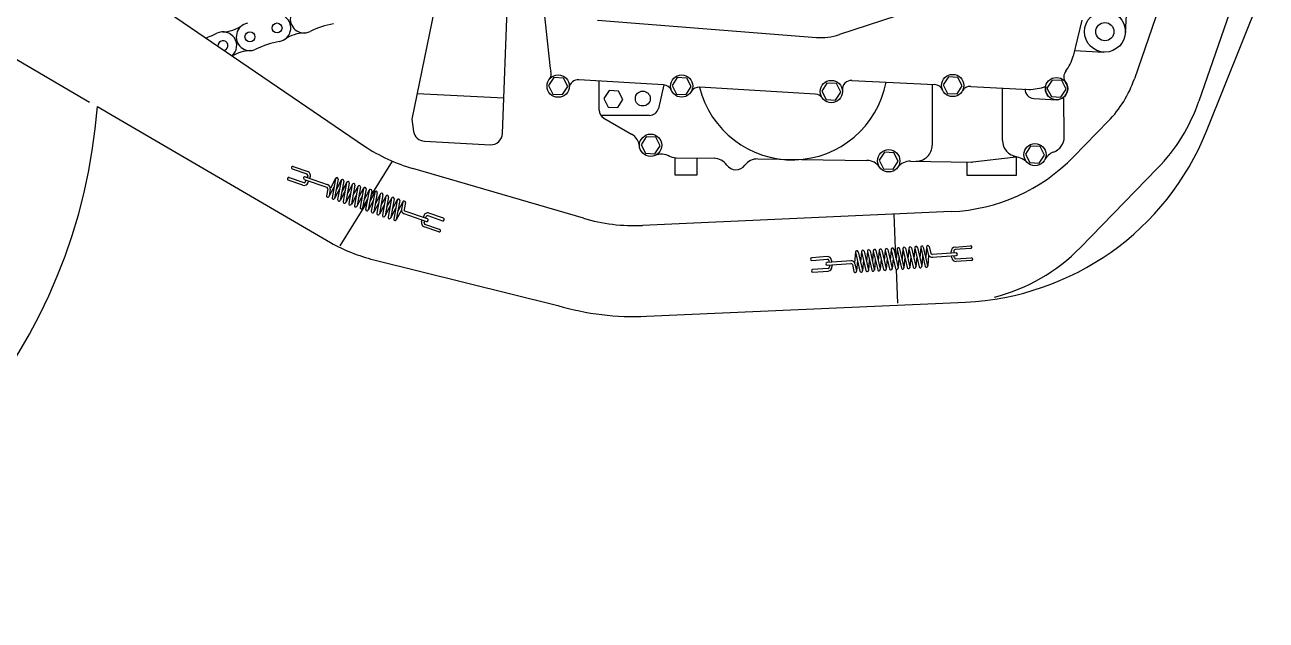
# Model space of a CAD drawing. Extents: x 0 to 1121, y 0 to 612.
# Drawn here: x 318.8 to 700.9, y 5 to 188.3 of the extents above; entities that cross this region are included whole.
import ezdxf

# ---------------------------------------------------------------- set-up
doc = ezdxf.new("R2010")
doc.units = 0
doc.layers.add('WHITE', color=7, linetype='CONTINUOUS')
doc.layers.add('YELLOW', color=2, linetype='CONTINUOUS')

msp = doc.modelspace()

# ---------------------------------------------------------------- linework, layer by layer
at = {"layer": 'WHITE', "linetype": 'CONTINUOUS'}
for p, q in [((682.528, 155.596), (700.908699, 201.354652)), ((341.156303, 163.168475), (344.495897, 161.208296)), ((344.495897, 161.208296), (412.958, 121.268)), ((426.23, 115.962), (482.874, 101.906)), ((510.188726, 98.601244), (606.102484, 102.885496)), ((606.102484, 102.885496), (608.328726, 102.983244))]:
    msp.add_line(p, q, dxfattribs=at)
for centre, radius, start, end in [((170.814, 175.854), 170.814, 69.997, 355.741), ((604.59, 186.9), 84, -87.449, -21.881), ((440.216, 170.198), 56, -119.125, -104.46), ((506.45, 182.518), 84, -106.296, -87.449)]:
    msp.add_arc(centre, radius, start, end, dxfattribs=at)
at = {"layer": 'YELLOW', "linetype": 'CONTINUOUS'}
for p, q in [((298.116, 236.53), (423.349547, 150.971113)), ((674.436, 212.45), (660.338, 171.696)), ((634.634, 206.612), (569.534, 185.318)), ((658.63, 206.528), (657.552, 185.892)), ((477.372, 204.12), (480.522, 174.846)), ((694.288, 205.59), (680.19, 164.836)), ((275.548, 201.432), (338.76462, 164.551881)), ((445.648, 196.798), (437.99, 159.306)), ((465.82155, 154.867864), (467.404, 195.664)), ((495.134495, 189.727285), (562.460495, 184.463285)), ((644.14, 189.812), (641.494, 178.64)), ((641.914, 180.404), (650.93, 179.928)), ((481.656, 172.074), (480.046, 169.61)), ((484.582, 171.92), (481.656, 172.074)), ((519.666, 172.088), (518.07, 169.624)), ((522.606, 171.948), (519.666, 172.088)), ((523.936, 169.316), (522.606, 171.948)), ((603.092, 172.27), (601.482, 169.806)), ((606.018, 172.116), (603.092, 172.27)), ((607.362, 169.498), (606.018, 172.116)), ((480.046, 169.61), (481.39, 166.992)), ((484.316, 166.838), (485.926, 169.302)), ((485.926, 169.302), (484.582, 171.92)), ((515.452, 169.806), (489.328, 171.388)), ((495.656, 162.05), (495.656, 171.01)), ((515.55, 169.806), (513.856, 162.596)), ((518.07, 169.624), (519.4, 167.006)), ((522.34, 166.852), (523.936, 169.316)), ((562.142, 166.992), (526.554, 169.134)), ((565.726, 170.408), (564.13, 167.944)), ((568.666, 170.254), (565.726, 170.408)), ((569.996, 167.636), (568.666, 170.254)), ((573.400685, 171.230362), (598.866685, 169.928362)), ((598.08, 169.974), (598.08, 151.242)), ((601.482, 169.806), (602.826, 167.188)), ((605.752, 167.034), (607.362, 169.498)), ((609.982685, 169.368362), (627.83, 168.462)), ((619.766, 152.684), (619.766, 168.868)), ((635.054, 171.318), (633.444, 168.854)), ((633.444, 168.854), (634.788, 166.236)), ((637.994, 171.164), (635.054, 171.318)), ((637.728, 166.082), (639.324, 168.546)), ((639.324, 168.546), (637.994, 171.164)), ((439.6, 167.202), (466.256, 165.802)), ((481.39, 166.992), (484.316, 166.838)), ((498.652, 168.07), (497.056, 165.606)), ((497.056, 165.606), (498.386, 162.988)), ((501.592, 167.916), (498.652, 168.07)), ((501.326, 162.834), (502.922, 165.298)), ((502.922, 165.298), (501.592, 167.916)), ((519.4, 167.006), (522.34, 166.852)), ((564.13, 167.944), (565.46, 165.326)), ((565.46, 165.326), (568.4, 165.172)), ((568.4, 165.172), (569.996, 167.636)), ((602.826, 167.188), (605.752, 167.034)), ((629.37, 165.648), (636.384, 165.27)), ((634.788, 166.236), (637.728, 166.082)), ((638.736, 153.832), (638.61, 166.096)), ((498.386, 162.988), (501.326, 162.834)), ((437.99, 159.306), (438.512159, 155.51463)), ((511.126, 160.44), (496.16, 160.44)), ((497.042, 159.642), (505.61, 154.644)), ((652.358, 158.732), (641.62, 147.7)), ((510.104, 153.874), (508.494, 151.41)), ((513.03, 153.72), (510.104, 153.874)), ((514.374, 151.102), (513.03, 153.72)), ((682.538631, 155.594873), (682.528, 155.596)), ((441.796824, 152.492797), (462.138824, 151.428797)), ((508.494, 151.41), (509.838, 148.792)), ((512.764, 148.638), (514.374, 151.102)), ((583.394, 149.086), (581.798, 146.622)), ((586.334, 148.932), (583.394, 149.086)), ((628.418, 150.99), (626.808, 148.526)), ((631.344, 150.836), (628.418, 150.99)), ((632.688, 148.218), (631.344, 150.836)), ((431.914, 146.398), (425.334, 135.744)), ((509.838, 148.792), (512.764, 148.638)), ((517.258, 147.868), (516.894, 148.078)), ((519.008, 142.086), (519.008, 147.42)), ((519.287276, 147.40651), (530.964724, 147.23749)), ((525.686, 147.322), (525.686, 142.086)), ((544.446724, 147.04149), (578.004, 146.566)), ((581.798, 146.622), (583.128, 144.004)), ((586.068, 143.85), (587.664, 146.314)), ((587.664, 146.314), (586.334, 148.932)), ((591.472724, 146.36949), (610.246, 146.09)), ((608.762, 146.118), (608.762, 142.086)), ((610.61, 146.118), (623.056, 147.574)), ((624.092, 142.086), (624.092, 147.826)), ((626.808, 148.526), (628.152, 145.894)), ((628.152, 145.894), (631.078, 145.74)), ((631.078, 145.74), (632.688, 148.218)), ((401.114, 143.99), (405.636, 142.408)), ((401.38, 144.746), (405.888, 143.178)), ((405.118, 141.526), (412.16, 139.076)), ((405.888, 141.876), (405.692, 141.33)), ((406.658, 141.596), (406.462, 141.05)), ((490.742, 128.772), (438.256, 144.116)), ((525.686, 142.086), (519.008, 142.086)), ((583.128, 144.004), (586.068, 143.85)), ((608.762, 142.086), (624.092, 142.086)), ((667.408, 144.088), (643.748, 119.77)), ((404.418, 138.978), (399.924, 140.546)), ((400.19, 141.316), (404.698, 139.748)), ((404.852, 140.756), (411.765992, 138.352684)), ((405.234684, 140.002008), (405.426, 140.56)), ((406.196, 140.294), (406.014829, 139.744622)), ((412.048, 137.872), (411.656, 135.716)), ((413.966, 138.376), (412.412, 135.45)), ((412.86, 137.774), (412.454, 135.576)), ((414.484, 141.064), (412.874, 138.04)), ((414.442, 140.952), (413.378, 135.114)), ((415.702, 137.774), (414.148, 134.862)), ((415.24, 140.798), (414.19, 134.974)), ((416.206, 140.476), (414.652, 137.55)), ((416.164, 140.35), (415.1, 134.526)), ((416.976, 140.21), (415.912, 134.372)), ((417.928, 139.874), (416.374, 136.948)), ((417.886, 139.748), (416.836, 133.924)), ((418.698, 139.608), (417.634, 133.77)), ((419.664, 139.272), (418.11, 136.36)), ((419.622, 139.146), (418.558, 133.322)), ((420.42, 139.006), (419.37, 133.168)), ((421.386, 138.67), (419.832, 135.758)), ((421.344, 138.544), (420.28, 132.72)), ((422.156, 138.404), (421.092, 132.566)), ((423.108, 138.068), (421.554, 135.156)), ((423.066, 137.956), (422.016, 132.118)), ((423.878, 137.802), (422.814, 131.978)), ((424.158, 133.826), (415.791858, 120.282116)), ((417.424, 137.172), (415.87, 134.26)), ((419.146, 136.57), (417.592, 133.658)), ((420.882, 135.968), (419.328, 133.056)), ((422.604, 135.366), (421.05, 132.454)), ((424.326, 134.764), (422.772, 131.852)), ((424.844, 137.466), (423.29, 134.554)), ((424.802, 137.354), (423.738, 131.516)), ((426.048, 134.162), (424.494, 131.25)), ((425.6, 137.2), (424.536, 131.376)), ((426.566, 136.864), (425.012, 133.952)), ((426.524, 136.752), (425.46, 130.914)), ((427.322, 136.598), (426.272, 130.774)), ((428.288, 136.262), (426.734, 133.35)), ((428.246, 136.15), (427.182, 130.312)), ((429.058, 135.996), (427.994, 130.172)), ((430.01, 135.66), (428.456, 132.748)), ((429.968, 135.548), (428.918, 129.724)), ((430.78, 135.394), (429.716, 129.57)), ((431.746, 135.072), (430.192, 132.146)), ((431.704, 134.946), (430.64, 129.122)), ((432.502, 134.806), (431.452, 128.968)), ((433.468, 134.47), (431.914, 131.544)), ((433.426, 134.344), (432.362, 128.52)), ((434.238, 134.204), (433.174, 128.366)), ((435.19, 133.868), (433.636, 130.956)), ((435.148, 133.742), (434.756, 131.558)), ((427.784, 133.574), (426.23, 130.648)), ((429.506, 132.972), (427.952, 130.046)), ((431.228, 132.37), (429.674, 129.458)), ((432.964, 131.768), (431.41, 128.856)), ((434.742, 131.278), (433.132, 128.254)), ((435.456, 130.242), (442.498, 127.792)), ((435.96, 133.602), (435.568, 131.446)), ((442.764, 128.562), (435.836008, 130.965316)), ((447.692, 128.772), (443.187378, 130.340829)), ((603.988484, 130.815496), (508.942484, 126.573496)), ((586.264, 130.018), (586.852, 116.732)), ((440.957171, 127.725378), (441.154, 128.268)), ((441.602, 129.57), (441.42, 129.038)), ((441.723316, 127.439992), (441.91, 128.002)), ((446.222, 124.572), (441.724622, 126.139171)), ((446.502, 125.342), (441.982008, 126.905316)), ((442.176, 128.758), (442.372, 129.318)), ((442.904, 129.584), (447.426, 128.002)), ((412.958, 121.268), (412.959871, 121.278644)), ((575.33, 118.482), (576.66, 112.714)), ((576.338, 118.552), (576.072, 115.262)), ((577.15, 118.608), (578.48, 112.84)), ((578.172, 118.692), (577.892, 115.388)), ((578.172, 118.566), (579.502, 112.784)), ((578.97, 118.748), (580.3, 112.966)), ((579.992, 118.818), (579.712, 115.528)), ((579.992, 118.692), (581.336, 112.924)), ((580.79, 118.874), (582.134, 113.106)), ((581.812, 118.944), (581.532, 115.654)), ((581.826, 118.818), (583.156, 113.05)), ((582.624, 119), (583.954, 113.232)), ((583.632, 119.084), (583.366, 115.794)), ((583.646, 118.958), (584.976, 113.176)), ((584.444, 119.14), (585.774, 113.358)), ((585.452, 119.21), (585.186, 115.92)), ((585.466, 119.084), (586.796, 113.316)), ((586.264, 119.266), (587.594, 113.498)), ((587.286, 119.336), (587.006, 116.046)), ((587.286, 119.21), (588.616, 113.442)), ((588.084, 119.406), (589.414, 113.624)), ((589.106, 119.476), (588.826, 116.186)), ((589.106, 119.35), (590.45, 113.568)), ((589.904, 119.532), (591.248, 113.764)), ((590.926, 119.602), (590.646, 116.312)), ((590.94, 119.476), (592.27, 113.708)), ((591.738, 119.658), (593.068, 113.89)), ((592.746, 119.742), (592.48, 116.438)), ((592.76, 119.616), (594.09, 113.834)), ((593.558, 119.798), (594.888, 114.016)), ((594.566, 119.868), (594.3, 116.578)), ((594.58, 119.742), (595.91, 113.974)), ((595.378, 119.924), (596.708, 114.156)), ((596.4, 119.994), (596.12, 116.704)), ((596.4, 119.868), (596.904, 117.698)), ((597.198, 120.05), (597.688, 117.922)), ((604.016, 118.02), (603.974, 118.594)), ((604.787084, 118.661839), (604.828, 118.076)), ((605.136, 119.924), (609.882, 120.26)), ((609.938, 119.462), (605.178, 119.112)), ((426.232573, 115.971957), (426.23, 115.962)), ((565.782, 116.97), (561.036, 116.62)), ((561.092, 115.808), (565.863839, 116.156916)), ((573.174, 115.668), (565.74, 115.136)), ((565.796, 114.324), (573.104, 114.856)), ((566.312916, 115.768161), (566.356, 115.178)), ((567.126, 115.808), (567.168, 115.234)), ((574.518, 118.426), (574.238, 115.01)), ((574.336, 114.744), (574.84, 112.574)), ((574.532, 118.3), (575.862, 112.518)), ((575.12, 115.738), (574.84, 112.448)), ((576.352, 118.426), (577.682, 112.658)), ((576.94, 115.878), (576.674, 112.588)), ((578.76, 116.004), (578.494, 112.714)), ((580.594, 116.13), (580.314, 112.84)), ((582.414, 116.27), (582.134, 112.98)), ((584.234, 116.396), (583.954, 113.106)), ((586.054, 116.536), (585.788, 113.232)), ((587.874, 116.662), (587.608, 113.372)), ((589.708, 116.788), (589.428, 113.498)), ((591.528, 116.928), (591.248, 113.638)), ((593.348, 117.054), (593.068, 113.764)), ((595.168, 117.18), (594.902, 113.89)), ((597.002, 117.446), (596.722, 114.03)), ((598.066, 116.774), (605.5, 117.306)), ((605.444, 118.118), (598.136, 117.6)), ((604.114, 116.634), (604.072, 117.208)), ((604.926, 116.676), (604.884, 117.264)), ((605.374, 116.298), (610.146852, 116.632952)), ((610.205162, 115.823049), (605.458, 115.486)), ((566.064161, 113.331084), (561.300838, 112.992951)), ((561.359148, 112.183048), (566.104, 112.532)), ((566.412, 114.366), (566.454, 113.792)), ((567.224, 114.436), (567.266, 113.862)), ((573.552, 114.534), (574.042, 112.392)), ((587.02, 113.036), (587.4836, 102.638123)), ((482.874, 101.906), (482.879625, 101.89271))]:
    msp.add_line(p, q, dxfattribs=at)
for centre, radius in [((651.266, 186.228), 6.3), ((396.452, 187.362), 1.54), ((651.266, 186.228), 2.8), ((388.136, 184.632), 1.54), ((482.986, 169.456), 3.43), ((520.996, 169.47), 3.43), ((604.422, 169.652), 3.43), ((636.384, 168.7), 3.43), ((567.056, 167.79), 3.43), ((509.04, 165.634), 2.296), ((511.434, 151.256), 3.43), ((584.738, 146.468), 3.43), ((629.748, 148.372), 3.43)]:
    msp.add_circle(centre, radius, dxfattribs=at)
for centre, radius, start, end in [((396.452, 187.362), 4.228, -79.694, 115.906), ((404.768, 190.078), 4.228, 100.306, 295.906), ((379.372, 197.344), 11.2, -88.36, -55.428), ((388.136, 184.632), 4.228, 100.306, 295.906), ((418.839674, 161.081761), 28.002326, 100.284164, 115.884106), ((365.776828, 210.923466), 28, -71.790973, -64.178396), ((379.82, 181.916), 4.228, -47.917, 115.906), ((379.82, 181.916), 1.54, -74.557, 185.885), ((405.216, 174.65), 11.2, 91.64, 124.572), ((563.878, 202.608), 18.2, -94.467, -71.879), ((388.57, 169.204), 11.2, 91.64, 121.638), ((402.199168, 155.63422), 28, 100.262675, 115.867069), ((628.026, 182.462), 14, -37.014, -15.802), ((478.03, 173.222), 2.8, -37.228, 18.415), ((484.007945, 175.210509), 3.5, -173.850615, -161.613373), ((641.438, 172.34), 2.8, 142.986, 215.723), ((489.16, 168.588), 2.8, 86.548, 172.037), ((515.284, 167.02), 2.8, 23.256, 86.548), ((526.386, 166.348), 2.8, 86.548, 149.84), ((555.044, 176.12), 29.372, -166.262, -10.636), ((573.258, 168.434), 2.8, 87.079, 185.994), ((598.724, 167.132), 2.8, 23.786, 87.079), ((609.84, 166.572), 2.8, 87.079, 150.371), ((629.51, 168.434), 2.8, 177, 267), ((628.022289, 182.462051), 14.001372, -90.786902, -69.090889), ((636.383562, 168.697812), 3.43, 168.664732, 395.819668), ((627.27, 183.134), 35, -44.217, -19.078), ((561.974, 164.206), 2.8, 35.165, 86.548), ((627.27, 183.134), 56, -44.217, -19.078), ((498.456, 162.05), 2.8, 180, 239.786), ((511.126, 163.24), 2.8, -90, -13.324), ((441.98, 155.988), 3.5, -172.227, -93), ((462.322, 154.924), 3.5, -93, -0.919), ((503.146, 150.416), 4.9, 5.817, 59.786), ((633.836, 153.776), 4.9, -70.201, 0.596), ((453.964, 197.862), 56, -123.14, -106.296), ((593.18, 151.242), 4.9, -90.827, 0), ((624.666, 152.684), 4.9, 180, 263.381), ((637.154, 144.564), 4.9, 109.799, 152.813), ((514.794, 143.626), 4.9, 59.786, 113.754), ((519.358, 152.306), 4.9, -120.214, -90.827), ((530.894, 142.338), 4.9, 35.205, 89.173), ((544.376, 142.142), 4.9, 89.173, 143.141), ((577.92, 141.666), 4.9, 35.205, 89.173), ((591.402, 141.47), 4.9, 89.173, 143.141), ((601.496, 186.76), 56, -87.449, -44.217), ((610.274, 148.89), 2.8, -90.827, -83.293), ((623.63, 142.716), 4.9, 42.738, 96.707), ((401.254, 144.368), 0.406, 70.82, 250.818), ((404.978, 141.148), 0.406, 70.818, 250.82), ((405.496, 142.016), 0.41625, -19.653824, 70.346176), ((405.482, 142.002), 1.244111, -19.046624, 70.953376), ((537.699283, 147.138181), 3.427882, -144.812859, -36.847542), ((400.05, 140.924), 0.406, 70.82, 250.818), ((404.838, 140.154), 1.246, -109.181, -19.181), ((404.841526, 140.138723), 0.41625, -110.170057, -19.174414), ((411.628, 137.956), 0.42, -10.311, 70.819), ((411.628, 137.956), 1.246, -10.311, 70.819), ((414.848, 140.882), 0.406, -10.311, 169.689), ((416.57, 140.28), 0.406, -10.311, 169.689), ((418.292, 139.678), 0.406, -10.311, 169.689), ((420.028, 139.076), 0.406, -10.311, 169.689), ((421.75, 138.474), 0.406, -10.311, 169.689), ((423.472, 137.872), 0.406, -10.311, 169.689), ((425.194, 137.27), 0.406, -10.311, 169.689), ((412.062, 135.646), 0.406, 169.688, 349.689), ((413.784, 135.044), 0.406, 169.688, 349.689), ((415.506, 134.442), 0.406, 169.688, 349.689), ((417.228, 133.84), 0.406, 169.688, 349.689), ((426.93, 136.668), 0.406, -10.311, 169.689), ((428.652, 136.08), 0.406, -10.311, 169.689), ((430.374, 135.478), 0.406, -10.311, 169.689), ((432.11, 134.876), 0.406, -10.311, 169.689), ((433.832, 134.274), 0.406, -10.311, 169.689), ((435.554, 133.672), 0.406, -10.311, 169.689), ((418.964, 133.252), 0.406, 169.688, 349.689), ((420.686, 132.65), 0.406, 169.688, 349.689), ((422.408, 132.048), 0.406, 169.688, 349.689), ((424.144, 131.446), 0.406, 169.688, 349.689), ((425.866, 130.844), 0.406, 169.688, 349.689), ((427.588, 130.242), 0.406, 169.688, 349.689), ((435.974, 131.362), 1.246, 169.689, 250.819), ((435.974, 131.362), 0.42, 169.689, 250.819), ((442.779785, 129.163381), 1.246, 70.905867, 160.953238), ((429.31, 129.64), 0.406, 169.688, 349.689), ((431.046, 129.038), 0.406, 169.688, 349.689), ((432.768, 128.45), 0.406, 169.688, 349.689), ((442.134, 127.316), 1.246, 160.819, 250.819), ((442.12, 127.302), 0.42, 160.819, 250.819), ((442.778, 129.178), 0.42, 70.819, 160.819), ((442.624, 128.184), 0.406, -109.18, 70.818), ((447.552, 128.394), 0.406, -109.18, 70.818), ((506.45, 182.518), 56, -106.296, -87.449), ((446.362, 124.95), 0.406, -109.18, 70.818), ((574.924, 118.384), 0.406, 12.988, 192.988), ((576.758, 118.524), 0.406, 12.988, 192.988), ((578.578, 118.65), 0.406, 12.988, 192.988), ((580.398, 118.79), 0.406, 12.988, 192.988), ((582.218, 118.916), 0.406, 12.988, 192.988), ((584.038, 119.042), 0.406, 12.988, 192.988), ((585.872, 119.182), 0.406, 12.988, 192.988), ((587.692, 119.308), 0.406, 12.988, 192.988), ((589.512, 119.434), 0.406, 12.988, 192.988), ((591.332, 119.574), 0.406, 12.988, 192.988), ((593.152, 119.7), 0.406, 12.988, 192.988), ((594.972, 119.84), 0.406, 12.988, 192.988), ((596.806, 119.966), 0.406, 12.988, 192.988), ((605.22, 118.678), 1.246, 94.118, 184.118), ((605.20693, 118.692063), 0.420932, 93.940977, 184.117467), ((609.929191, 119.868869), 0.406964, -88.759723, 96.821705), ((603.61, 158.83), 56, -75.900183, -44.217), ((561.064, 116.214), 0.406964, 93.945186, 273.945186), ((565.768, 114.73), 0.406964, 93.945186, 273.945186), ((565.88, 115.724), 1.246, 4.118, 94.118), ((565.894, 115.738), 0.42, 4.118, 94.118), ((573.132, 114.436), 1.246, 12.988, 94.118), ((573.131789, 114.43692), 0.42, 12.859189, 93.793681), ((598.108, 118.02), 1.246, -167.012, -85.882), ((598.108211, 118.01908), 0.42, -167.140811, -86.206319), ((605.36, 116.732), 1.246, -175.882, -85.882), ((605.346066, 116.71707), 0.42, -176.009184, -86.186459), ((605.472, 117.712), 0.406964, -86.054814, 93.945186), ((610.176, 116.228), 0.406, -85.881, 94.117), ((561.33, 112.588), 0.406, 94.119, 274.117), ((566.034, 113.75), 0.42, -85.882, 4.118), ((566.02, 113.764), 1.246, -85.882, 4.118), ((574.434, 112.49), 0.406, -167.013, 12.988), ((576.254, 112.616), 0.406, -167.013, 12.988), ((578.088, 112.742), 0.406, -167.013, 12.988), ((579.908, 112.882), 0.406, -167.013, 12.988), ((581.728, 113.008), 0.406, -167.013, 12.988), ((583.548, 113.134), 0.406, -167.013, 12.988), ((585.368, 113.274), 0.406, -167.013, 12.988), ((587.202, 113.4), 0.406, -167.013, 12.988), ((589.022, 113.54), 0.406, -167.013, 12.988), ((590.842, 113.666), 0.406, -167.013, 12.988), ((592.662, 113.792), 0.406, -167.013, 12.988), ((594.482, 113.932), 0.406, -167.013, 12.988), ((596.316, 114.058), 0.406, -167.013, 12.988)]:
    msp.add_arc(centre, radius, start, end, dxfattribs=at)

doc.saveas('drawing.dxf')
